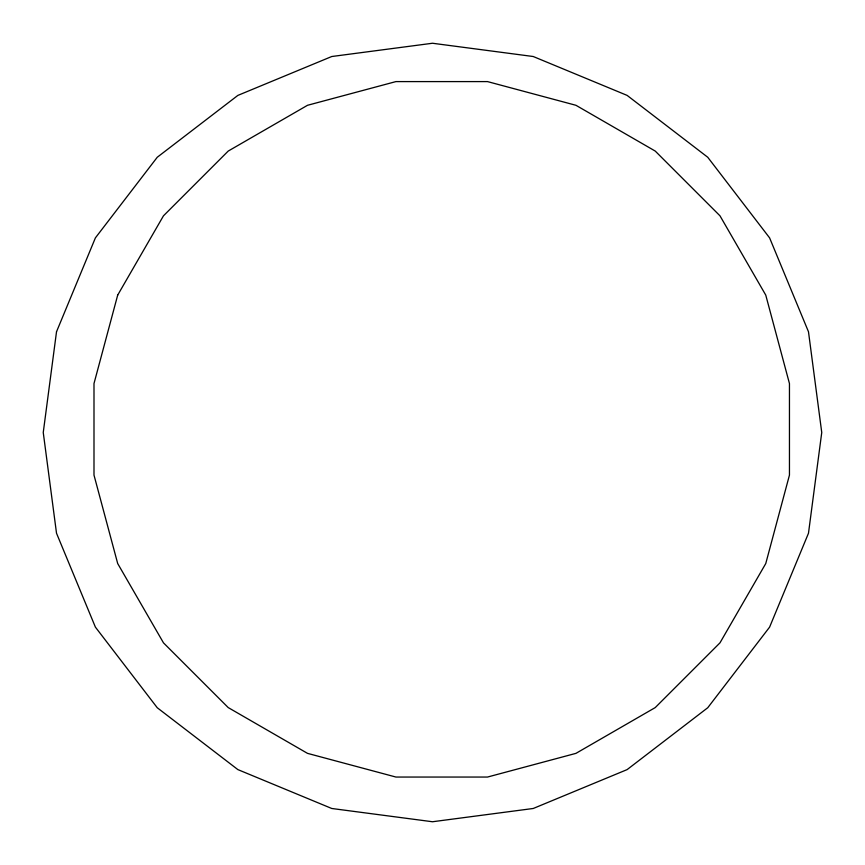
<?xml version="1.0" encoding="UTF-8"?>
<svg xmlns="http://www.w3.org/2000/svg" width="865" height="865" viewBox="0 0 865 865"><rect width="100%" height="100%" fill="white"/><g stroke="black" fill="none" stroke-linecap="round" stroke-linejoin="round"><path stroke-width="1.3" d="M56.517 331.76L43.25 432.5L56.517 533.24L95.399 627.125L157.257 707.743L237.875 769.601L331.76 808.483L432.5 821.75L533.24 808.483L627.125 769.601L707.743 707.743L769.601 627.125L808.483 533.24L821.75 432.5L808.483 331.76L769.601 237.875L707.743 157.257L627.125 95.399L533.24 56.517L432.5 43.25L331.76 56.517L237.875 95.399L157.257 157.257L95.399 237.875L56.517 331.76M117.694 295.106L93.993 383.552L93.993 475.101L117.694 563.548L163.474 642.836L228.219 707.581L307.507 753.361L395.943 777.051L487.503 777.051L575.949 753.361L655.238 707.581L719.983 642.836L765.763 563.548L789.453 475.101L789.453 383.552L765.763 295.106L719.983 215.817L655.238 151.072L575.949 105.292L487.503 81.591L395.943 81.591L307.507 105.292L228.219 151.072L163.474 215.817L117.694 295.106"/></g></svg>
